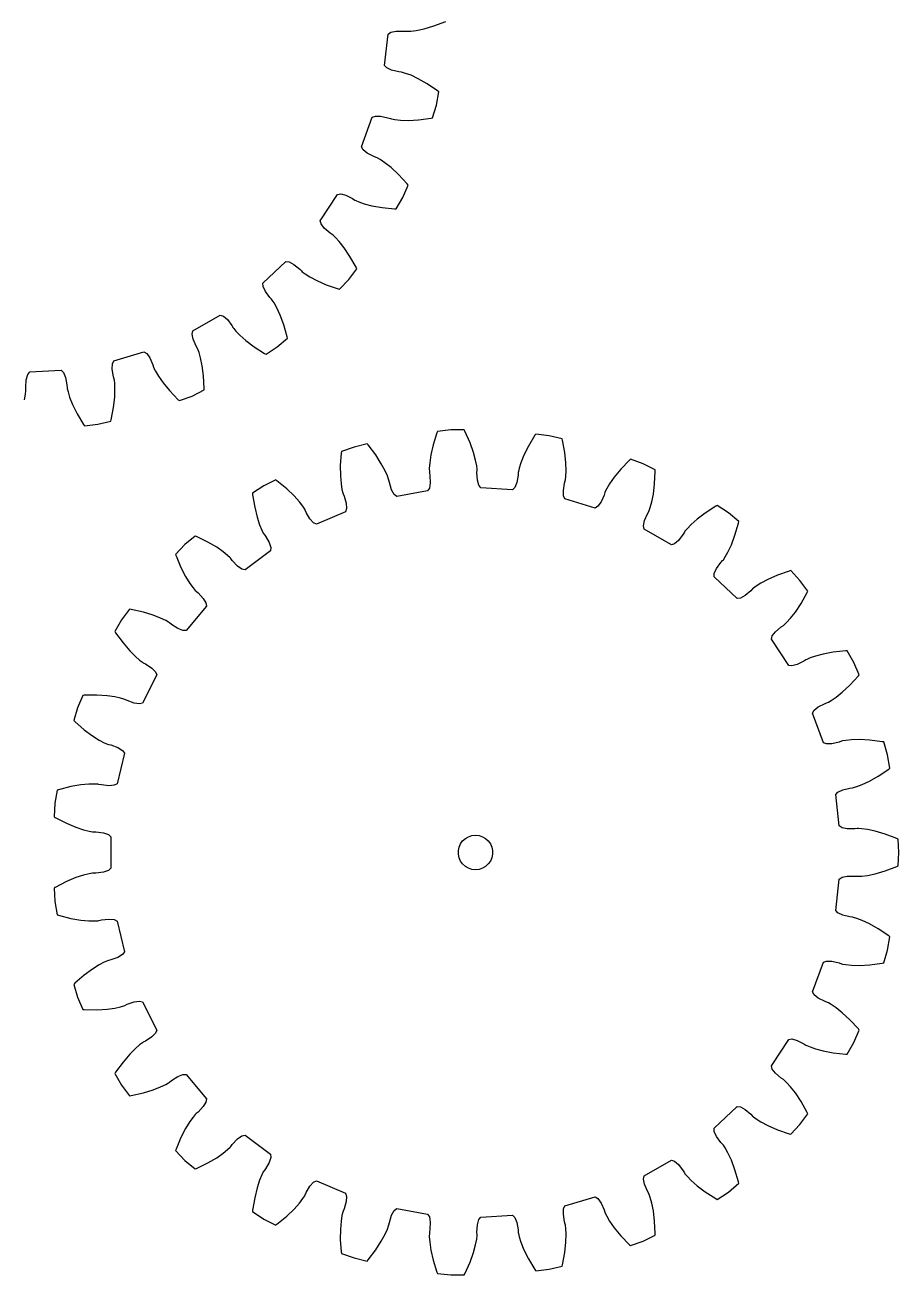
# Model space of a CAD drawing. Extents: x 0 to 152, y 0 to 221.
# Drawn here: x 76.1 to 152.3, y 0 to 109.1 of the extents above; entities that cross this region are included whole.
import ezdxf

# ---------------------------------------------------------------- set-up
doc = ezdxf.new("R2010")
doc.units = 0

msp = doc.modelspace()

# ---------------------------------------------------------------- linework, layer by layer
for p, q in [((111.79, 108.97), (112.82, 109.36)), ((107.48, 105.53), (107.8, 108.26)), ((107.8, 108.26), (108.04, 108.43)), ((108.04, 108.43), (108.49, 108.52)), ((108.49, 108.52), (109.15, 108.52)), ((109.15, 108.52), (109.37, 108.5)), ((109.37, 108.5), (109.46, 108.5)), ((109.46, 108.5), (109.76, 108.51)), ((109.76, 108.51), (110.25, 108.58)), ((110.25, 108.58), (110.93, 108.72)), ((110.93, 108.72), (111.79, 108.97)), ((107.68, 105.31), (107.48, 105.53)), ((108.09, 105.11), (107.68, 105.31)), ((108.73, 104.96), (108.09, 105.11)), ((108.95, 104.93), (108.73, 104.96)), ((109.04, 104.91), (108.95, 104.93)), ((109.32, 104.83), (109.04, 104.91)), ((109.79, 104.66), (109.32, 104.83)), ((110.42, 104.36), (109.79, 104.66)), ((111.2, 103.92), (110.42, 104.36)), ((112.11, 103.3), (111.2, 103.92)), ((112, 102.07), (112.21, 103.22)), ((112.21, 103.22), (112.11, 103.3)), ((111.67, 100.95), (112, 102.07)), ((105.47, 98.42), (106.41, 101.01)), ((106.41, 101.01), (106.68, 101.11)), ((106.68, 101.11), (107.14, 101.1)), ((107.14, 101.1), (107.78, 100.95)), ((107.78, 100.95), (107.99, 100.88)), ((107.99, 100.88), (108.08, 100.86)), ((108.08, 100.86), (108.37, 100.8)), ((108.37, 100.8), (108.86, 100.75)), ((108.86, 100.75), (109.56, 100.73)), ((109.56, 100.73), (110.45, 100.78)), ((110.45, 100.78), (111.54, 100.92)), ((111.54, 100.92), (111.67, 100.95)), ((105.61, 98.17), (105.47, 98.42)), ((105.97, 97.88), (105.61, 98.17)), ((106.55, 97.58), (105.97, 97.88)), ((106.76, 97.5), (106.55, 97.58)), ((106.85, 97.46), (106.76, 97.5)), ((107.1, 97.32), (106.85, 97.46)), ((107.51, 97.04), (107.1, 97.32)), ((108.06, 96.61), (107.51, 97.04)), ((108.71, 96), (108.06, 96.61)), ((109.46, 95.19), (108.71, 96)), ((109.07, 94.01), (109.54, 95.09)), ((109.54, 95.09), (109.46, 95.19)), ((101.87, 91.97), (103.38, 94.27)), ((103.38, 94.27), (103.67, 94.31)), ((103.67, 94.31), (104.12, 94.2)), ((104.12, 94.2), (104.7, 93.9)), ((104.7, 93.9), (104.89, 93.78)), ((108.49, 93), (109.07, 94.01)), ((104.89, 93.78), (104.97, 93.74)), ((104.97, 93.74), (105.24, 93.62)), ((105.24, 93.62), (105.71, 93.46)), ((105.71, 93.46), (106.38, 93.28)), ((106.38, 93.28), (107.27, 93.12)), ((107.27, 93.12), (108.36, 93)), ((108.36, 93), (108.49, 93)), ((101.95, 91.69), (101.87, 91.97)), ((102.23, 91.33), (101.95, 91.69)), ((102.73, 90.9), (102.23, 91.33)), ((102.92, 90.78), (102.73, 90.9)), ((102.99, 90.72), (102.92, 90.78)), ((103.21, 90.52), (102.99, 90.72)), ((103.54, 90.16), (103.21, 90.52)), ((103.97, 89.61), (103.54, 90.16)), ((104.47, 88.86), (103.97, 89.61)), ((96.88, 86.52), (98.89, 88.41)), ((98.89, 88.41), (99.17, 88.39)), ((99.17, 88.39), (99.58, 88.17)), ((105.01, 87.91), (104.47, 88.86)), ((99.58, 88.17), (100.09, 87.75)), ((100.09, 87.75), (100.24, 87.59)), ((100.24, 87.59), (100.31, 87.53)), ((100.31, 87.53), (100.55, 87.35)), ((100.55, 87.35), (100.96, 87.08)), ((104.36, 86.85), (105.06, 87.79)), ((105.06, 87.79), (105.01, 87.91)), ((96.89, 86.23), (96.88, 86.52)), ((97.09, 85.81), (96.89, 86.23)), ((100.96, 87.08), (101.58, 86.75)), ((101.58, 86.75), (102.4, 86.39)), ((102.4, 86.39), (103.43, 86.03)), ((103.56, 86), (104.36, 86.85)), ((97.48, 85.29), (97.09, 85.81)), ((97.63, 85.12), (97.48, 85.29)), ((97.68, 85.05), (97.63, 85.12)), ((103.43, 86.03), (103.56, 86)), ((97.85, 84.81), (97.68, 85.05)), ((98.09, 84.37), (97.85, 84.81)), ((98.38, 83.74), (98.09, 84.37)), ((90.77, 82.37), (93.16, 83.75)), ((93.16, 83.75), (93.43, 83.66)), ((93.43, 83.66), (93.78, 83.35)), ((93.78, 83.35), (94.17, 82.83)), ((98.7, 82.9), (98.38, 83.74)), ((99, 81.84), (98.7, 82.9)), ((90.72, 82.09), (90.77, 82.37)), ((90.81, 81.64), (90.72, 82.09)), ((94.17, 82.83), (94.29, 82.64)), ((94.29, 82.64), (94.34, 82.56)), ((94.34, 82.56), (94.53, 82.33)), ((94.53, 82.33), (94.87, 81.98)), ((94.87, 81.98), (95.39, 81.52)), ((99.02, 81.72), (99, 81.84)), ((91.07, 81.03), (90.81, 81.64)), ((91.17, 80.84), (91.07, 81.03)), ((91.21, 80.76), (91.17, 80.84)), ((91.32, 80.48), (91.21, 80.76)), ((95.39, 81.52), (96.11, 80.98)), ((96.11, 80.98), (97.03, 80.38)), ((97.15, 80.32), (98.12, 80.97)), ((98.12, 80.97), (99.02, 81.72)), ((83.75, 79.48), (83.87, 79.74)), ((83.87, 79.74), (86.51, 80.53)), ((86.51, 80.53), (86.75, 80.38)), ((86.75, 80.38), (87.02, 80)), ((87.02, 80), (87.28, 79.4)), ((91.45, 80), (91.32, 80.48)), ((91.59, 79.32), (91.45, 80)), ((97.03, 80.38), (97.15, 80.32)), ((76.25, 78.1), (76.37, 78.55)), ((76.37, 78.55), (76.55, 78.78)), ((76.55, 78.78), (79.3, 78.94)), ((79.3, 78.94), (79.5, 78.73)), ((79.5, 78.73), (79.68, 78.3)), ((83.73, 79.02), (83.75, 79.48)), ((83.85, 78.37), (83.73, 79.02)), ((87.28, 79.4), (87.35, 79.19)), ((87.35, 79.19), (87.38, 79.1)), ((87.38, 79.1), (87.51, 78.84)), ((87.51, 78.84), (87.77, 78.41)), ((91.7, 78.43), (91.59, 79.32)), ((76.21, 77.45), (76.25, 78.1)), ((76.22, 77.23), (76.21, 77.45)), ((79.68, 78.3), (79.79, 77.66)), ((79.79, 77.66), (79.81, 77.44)), ((79.81, 77.44), (79.82, 77.34)), ((83.91, 78.16), (83.85, 78.37)), ((83.93, 78.07), (83.91, 78.16)), ((83.96, 77.78), (83.93, 78.07)), ((83.98, 77.28), (83.96, 77.78)), ((87.77, 78.41), (88.17, 77.84)), ((88.17, 77.84), (88.74, 77.15)), ((91.75, 77.33), (91.7, 78.43)), ((76.09, 76.35), (76.18, 76.84)), ((76.18, 76.84), (76.22, 77.13)), ((76.22, 77.13), (76.22, 77.23)), ((79.82, 77.34), (79.89, 77.06)), ((79.89, 77.06), (80.03, 76.58)), ((80.03, 76.58), (80.29, 75.94)), ((83.86, 75.69), (83.96, 76.58)), ((83.96, 76.58), (83.98, 77.28)), ((88.74, 77.15), (89.5, 76.36)), ((89.5, 76.36), (89.6, 76.28)), ((89.6, 76.28), (90.7, 76.68)), ((90.7, 76.68), (91.75, 77.21)), ((91.75, 77.21), (91.75, 77.33)), ((80.29, 75.94), (80.69, 75.13)), ((83.66, 74.61), (83.86, 75.69)), ((80.69, 75.13), (81.25, 74.19)), ((81.25, 74.19), (81.32, 74.09)), ((81.32, 74.09), (82.49, 74.22)), ((82.49, 74.22), (83.63, 74.49)), ((83.63, 74.49), (83.66, 74.61)), ((112.05, 73.47), (111.72, 72.42)), ((112.1, 73.59), (112.05, 73.47)), ((113.26, 73.72), (112.1, 73.59)), ((114.43, 73.72), (113.26, 73.72)), ((114.49, 73.61), (114.43, 73.72)), ((114.94, 72.61), (114.49, 73.61)), ((120.58, 73.26), (120.02, 72.31)), ((120.66, 73.36), (120.58, 73.26)), ((121.82, 73.22), (120.66, 73.36)), ((122.96, 72.95), (121.82, 73.22)), ((104.82, 72.23), (103.72, 71.83)), ((105.96, 72.5), (104.82, 72.23)), ((106.04, 72.41), (105.96, 72.5)), ((106.71, 71.54), (106.04, 72.41)), ((111.72, 72.42), (111.52, 71.55)), ((115.24, 71.76), (114.94, 72.61)), ((120.02, 72.31), (119.63, 71.51)), ((122.99, 72.83), (122.96, 72.95)), ((123.2, 71.75), (122.99, 72.83)), ((103.7, 71.71), (103.62, 70.61)), ((103.72, 71.83), (103.7, 71.71)), ((107.2, 70.78), (106.71, 71.54)), ((111.52, 71.55), (111.42, 70.86)), ((115.42, 71.09), (115.24, 71.76)), ((115.52, 70.6), (115.42, 71.09)), ((119.63, 71.51), (119.37, 70.86)), ((123.3, 70.86), (123.2, 71.75)), ((128.84, 71.08), (128.07, 70.29)), ((128.93, 71.17), (128.84, 71.08)), ((130.03, 70.77), (128.93, 71.17)), ((103.62, 70.61), (103.63, 69.72)), ((107.53, 70.17), (107.2, 70.78)), ((107.73, 69.72), (107.53, 70.17)), ((111.42, 70.86), (111.38, 70.36)), ((111.38, 70.36), (111.39, 70.07)), ((111.39, 70.07), (111.39, 69.98)), ((111.39, 69.98), (111.43, 69.76)), ((115.55, 70.31), (115.52, 70.6)), ((115.54, 70), (115.55, 70.22)), ((115.58, 69.34), (115.54, 70)), ((115.55, 70.22), (115.55, 70.31)), ((119.14, 70.01), (119.12, 69.79)), ((119.15, 70.1), (119.14, 70.01)), ((119.22, 70.39), (119.15, 70.1)), ((119.37, 70.86), (119.22, 70.39)), ((123.32, 70.17), (123.3, 70.86)), ((123.3, 69.67), (123.32, 70.17)), ((128.07, 70.29), (127.5, 69.6)), ((131.08, 70.24), (130.03, 70.77)), ((131.03, 69.02), (131.08, 70.11)), ((131.08, 70.11), (131.08, 70.24)), ((96.95, 68.84), (95.97, 68.2)), ((97.99, 69.36), (96.95, 68.84)), ((98.1, 69.29), (97.99, 69.36)), ((98.95, 68.6), (98.1, 69.29)), ((103.63, 69.72), (103.69, 69.02)), ((103.69, 69.02), (103.77, 68.53)), ((107.83, 69.44), (107.73, 69.72)), ((107.86, 69.35), (107.83, 69.44)), ((107.9, 69.13), (107.86, 69.35)), ((108.08, 68.51), (107.9, 69.13)), ((111.47, 69.1), (111.4, 68.65)), ((111.43, 69.76), (111.47, 69.1)), ((115.7, 68.9), (115.58, 69.34)), ((115.88, 68.67), (115.7, 68.9)), ((118.83, 68.71), (118.63, 68.51)), ((119.01, 69.14), (118.83, 68.71)), ((119.12, 69.79), (119.01, 69.14)), ((123.07, 68.43), (123.18, 69.07)), ((123.18, 69.07), (123.24, 69.29)), ((123.24, 69.29), (123.26, 69.38)), ((123.26, 69.38), (123.3, 69.67)), ((127.1, 69.03), (126.85, 68.61)), ((127.5, 69.6), (127.1, 69.03)), ((130.92, 68.13), (131.03, 69.02)), ((95.97, 68.2), (95.98, 68.07)), ((95.98, 68.07), (96.16, 66.98)), ((99.6, 67.98), (98.95, 68.6)), ((100.06, 67.46), (99.6, 67.98)), ((103.77, 68.53), (103.84, 68.25)), ((103.84, 68.25), (103.87, 68.16)), ((103.87, 68.16), (103.95, 67.95)), ((103.95, 67.95), (104.14, 67.33)), ((108.31, 68.1), (108.08, 68.51)), ((108.54, 67.92), (108.31, 68.1)), ((111.24, 68.4), (108.54, 67.92)), ((111.4, 68.65), (111.24, 68.4)), ((118.63, 68.51), (115.88, 68.67)), ((123.08, 67.97), (123.07, 68.43)), ((123.21, 67.7), (123.08, 67.97)), ((125.84, 66.91), (123.21, 67.7)), ((126.62, 68.04), (126.36, 67.44)), ((126.68, 68.26), (126.62, 68.04)), ((126.72, 68.34), (126.68, 68.26)), ((126.85, 68.61), (126.72, 68.34)), ((130.79, 67.44), (130.92, 68.13)), ((96.16, 66.98), (96.37, 66.11)), ((100.36, 67.06), (100.06, 67.46)), ((100.52, 66.82), (100.36, 67.06)), ((100.57, 66.73), (100.52, 66.82)), ((100.66, 66.53), (100.57, 66.73)), ((100.98, 65.96), (100.66, 66.53)), ((104.08, 66.59), (101.56, 65.5)), ((104.17, 66.86), (104.08, 66.59)), ((104.14, 67.33), (104.17, 66.86)), ((126.09, 67.07), (125.84, 66.91)), ((126.36, 67.44), (126.09, 67.07)), ((130.4, 66.41), (130.51, 66.61)), ((130.51, 66.61), (130.55, 66.69)), ((130.55, 66.69), (130.65, 66.97)), ((130.65, 66.97), (130.79, 67.44)), ((136.37, 67.06), (135.44, 66.47)), ((136.48, 67.12), (136.37, 67.06)), ((137.46, 66.48), (136.48, 67.12)), ((96.37, 66.11), (96.59, 65.45)), ((96.59, 65.45), (96.78, 64.99)), ((101.3, 65.62), (100.98, 65.96)), ((101.56, 65.5), (101.3, 65.62)), ((130.05, 65.36), (130.14, 65.81)), ((130.14, 65.81), (130.4, 66.41)), ((134.21, 65.47), (133.86, 65.11)), ((134.73, 65.93), (134.21, 65.47)), ((135.44, 66.47), (134.73, 65.93)), ((138.36, 65.73), (137.46, 66.48)), ((138.03, 64.55), (138.33, 65.6)), ((138.33, 65.6), (138.36, 65.73)), ((90.97, 64.47), (90.07, 63.72)), ((91.09, 64.42), (90.97, 64.47)), ((92.07, 63.94), (91.09, 64.42)), ((96.78, 64.99), (96.91, 64.73)), ((96.91, 64.73), (96.96, 64.65)), ((96.96, 64.65), (97.09, 64.47)), ((97.09, 64.47), (97.42, 63.9)), ((130.11, 65.07), (130.05, 65.36)), ((132.49, 63.7), (130.11, 65.07)), ((133.51, 64.62), (133.11, 64.09)), ((133.62, 64.81), (133.51, 64.62)), ((133.67, 64.89), (133.62, 64.81)), ((133.86, 65.11), (133.67, 64.89)), ((137.72, 63.7), (138.03, 64.55)), ((90.07, 63.72), (89.27, 62.87)), ((92.85, 63.49), (92.07, 63.94)), ((93.42, 63.09), (92.85, 63.49)), ((97.42, 63.9), (97.56, 63.46)), ((97.56, 63.46), (97.53, 63.18)), ((132.77, 63.79), (132.49, 63.7)), ((133.11, 64.09), (132.77, 63.79)), ((137.42, 63.07), (137.72, 63.7)), ((89.27, 62.87), (89.31, 62.75)), ((89.31, 62.75), (89.73, 61.73)), ((93.8, 62.78), (93.42, 63.09)), ((94.01, 62.58), (93.8, 62.78)), ((94.08, 62.51), (94.01, 62.58)), ((94.21, 62.33), (94.08, 62.51)), ((94.66, 61.85), (94.21, 62.33)), ((97.53, 63.18), (95.33, 61.53)), ((136.81, 62.16), (136.96, 62.32)), ((136.96, 62.32), (137.02, 62.4)), ((137.02, 62.4), (137.18, 62.64)), ((137.18, 62.64), (137.42, 63.07)), ((89.73, 61.73), (90.14, 60.93)), ((95.04, 61.59), (94.66, 61.85)), ((95.33, 61.53), (95.04, 61.59)), ((136.22, 60.92), (136.23, 61.21)), ((136.23, 61.21), (136.42, 61.63)), ((136.42, 61.63), (136.81, 62.16)), ((142.77, 61.41), (141.73, 61.05)), ((142.89, 61.45), (142.77, 61.41)), ((143.69, 60.6), (142.89, 61.45)), ((90.14, 60.93), (90.5, 60.34)), ((90.5, 60.34), (90.79, 59.94)), ((138.22, 59.03), (136.22, 60.92)), ((139.88, 60.1), (139.64, 59.92)), ((140.3, 60.36), (139.88, 60.1)), ((140.91, 60.69), (140.3, 60.36)), ((141.73, 61.05), (140.91, 60.69)), ((144.39, 59.66), (143.69, 60.6)), ((90.79, 59.94), (90.98, 59.71)), ((90.98, 59.71), (91.05, 59.65)), ((91.05, 59.65), (91.22, 59.5)), ((91.22, 59.5), (91.67, 59.03)), ((91.67, 59.03), (91.9, 58.63)), ((138.51, 59.06), (138.22, 59.03)), ((138.92, 59.28), (138.51, 59.06)), ((139.42, 59.7), (138.92, 59.28)), ((139.57, 59.86), (139.42, 59.7)), ((139.64, 59.92), (139.57, 59.86)), ((143.8, 58.58), (144.34, 59.54)), ((144.34, 59.54), (144.39, 59.66)), ((85.26, 58.09), (84.56, 57.15)), ((85.38, 58.07), (85.26, 58.09)), ((86.46, 57.83), (85.38, 58.07)), ((87.31, 57.57), (86.46, 57.83)), ((91.95, 58.34), (90.18, 56.24)), ((91.9, 58.63), (91.95, 58.34)), ((142.87, 57.29), (143.3, 57.84)), ((143.3, 57.84), (143.8, 58.58)), ((84.56, 57.15), (83.97, 56.14)), ((87.96, 57.31), (87.31, 57.57)), ((88.41, 57.1), (87.96, 57.31)), ((88.66, 56.95), (88.41, 57.1)), ((88.74, 56.9), (88.66, 56.95)), ((88.91, 56.75), (88.74, 56.9)), ((89.46, 56.4), (88.91, 56.75)), ((142.25, 56.67), (142.32, 56.72)), ((142.32, 56.72), (142.54, 56.92)), ((142.54, 56.92), (142.87, 57.29)), ((83.97, 56.14), (84.04, 56.03)), ((84.04, 56.03), (84.68, 55.14)), ((89.89, 56.23), (89.46, 56.4)), ((90.18, 56.24), (89.89, 56.23)), ((141.21, 55.47), (141.28, 55.75)), ((141.28, 55.75), (141.56, 56.12)), ((141.56, 56.12), (142.07, 56.54)), ((142.07, 56.54), (142.25, 56.67)), ((84.68, 55.14), (85.27, 54.46)), ((142.72, 53.18), (141.21, 55.47)), ((85.27, 54.46), (85.76, 53.96)), ((85.76, 53.96), (86.13, 53.64)), ((86.13, 53.64), (86.37, 53.47)), ((86.37, 53.47), (86.45, 53.42)), ((144.04, 53.54), (143.45, 53.25)), ((144.22, 53.66), (144.04, 53.54)), ((144.31, 53.71), (144.22, 53.66)), ((144.58, 53.83), (144.31, 53.71)), ((145.04, 53.99), (144.58, 53.83)), ((145.72, 54.17), (145.04, 53.99)), ((146.6, 54.33), (145.72, 54.17)), ((147.69, 54.44), (146.6, 54.33)), ((147.82, 54.45), (147.69, 54.44)), ((148.41, 53.43), (147.82, 54.45)), ((87.63, 52.35), (86.39, 49.9)), ((86.45, 53.42), (86.65, 53.31)), ((86.65, 53.31), (87.19, 52.95)), ((87.19, 52.95), (87.52, 52.62)), ((87.52, 52.62), (87.63, 52.35)), ((143, 53.14), (142.72, 53.18)), ((143.45, 53.25), (143, 53.14)), ((148.87, 52.36), (148.41, 53.43)), ((148.79, 52.26), (148.87, 52.36)), ((147.39, 50.84), (148.05, 51.45)), ((148.05, 51.45), (148.79, 52.26)), ((81.18, 50.57), (80.71, 49.49)), ((81.3, 50.58), (81.18, 50.57)), ((82.4, 50.59), (81.3, 50.58)), ((83.3, 50.53), (82.4, 50.59)), ((83.98, 50.43), (83.3, 50.53)), ((84.47, 50.33), (83.98, 50.43)), ((84.75, 50.24), (84.47, 50.33)), ((84.84, 50.2), (84.75, 50.24)), ((85.04, 50.11), (84.84, 50.2)), ((146.43, 50.13), (146.85, 50.4)), ((146.85, 50.4), (147.39, 50.84)), ((80.71, 49.49), (80.38, 48.37)), ((85.65, 49.88), (85.04, 50.11)), ((86.11, 49.82), (85.65, 49.88)), ((86.39, 49.9), (86.11, 49.82)), ((144.8, 49.02), (144.94, 49.28)), ((144.94, 49.28), (145.3, 49.57)), ((145.3, 49.57), (145.89, 49.86)), ((145.89, 49.86), (146.09, 49.94)), ((146.09, 49.94), (146.18, 49.98)), ((146.18, 49.98), (146.43, 50.13)), ((80.38, 48.37), (80.47, 48.28)), ((80.47, 48.28), (81.3, 47.56)), ((145.74, 46.44), (144.8, 49.02)), ((81.3, 47.56), (82.02, 47.03)), ((82.02, 47.03), (82.61, 46.66)), ((82.61, 46.66), (83.05, 46.44)), ((83.05, 46.44), (83.32, 46.32)), ((83.32, 46.32), (83.41, 46.29)), ((83.41, 46.29), (83.63, 46.24)), ((83.63, 46.24), (84.24, 46.01)), ((84.24, 46.01), (84.63, 45.77)), ((146.01, 46.33), (145.74, 46.44)), ((146.48, 46.34), (146.01, 46.33)), ((147.11, 46.49), (146.48, 46.34)), ((147.32, 46.57), (147.11, 46.49)), ((147.41, 46.59), (147.32, 46.57)), ((147.7, 46.64), (147.41, 46.59)), ((148.2, 46.69), (147.7, 46.64)), ((148.89, 46.71), (148.2, 46.69)), ((149.79, 46.67), (148.89, 46.71)), ((150.88, 46.52), (149.79, 46.67)), ((151, 46.5), (150.88, 46.52)), ((151.34, 45.38), (151, 46.5)), ((84.8, 45.53), (84.17, 42.85)), ((84.63, 45.77), (84.8, 45.53)), ((151.54, 44.22), (151.34, 45.38)), ((150.53, 43.53), (151.44, 44.14)), ((151.44, 44.14), (151.54, 44.22)), ((80.12, 42.61), (79.06, 42.34)), ((81.01, 42.76), (80.12, 42.61)), ((81.7, 42.82), (81.01, 42.76)), ((82.2, 42.83), (81.7, 42.82)), ((82.49, 42.81), (82.2, 42.83)), ((82.58, 42.79), (82.49, 42.81)), ((82.8, 42.75), (82.58, 42.79)), ((83.45, 42.67), (82.8, 42.75)), ((83.91, 42.72), (83.45, 42.67)), ((84.17, 42.85), (83.91, 42.72)), ((148.28, 42.51), (148.37, 42.53)), ((148.37, 42.53), (148.66, 42.61)), ((148.66, 42.61), (149.12, 42.79)), ((149.12, 42.79), (149.75, 43.09)), ((149.75, 43.09), (150.53, 43.53)), ((78.94, 42.3), (78.73, 41.15)), ((79.06, 42.34), (78.94, 42.3)), ((146.82, 41.92), (147.01, 42.13)), ((147.13, 39.18), (146.82, 41.92)), ((147.01, 42.13), (147.43, 42.33)), ((147.43, 42.33), (148.06, 42.48)), ((148.06, 42.48), (148.28, 42.51)), ((78.73, 41.15), (78.67, 39.98)), ((78.67, 39.98), (78.77, 39.91)), ((78.77, 39.91), (79.75, 39.41)), ((79.75, 39.41), (80.58, 39.06)), ((80.58, 39.06), (81.24, 38.84)), ((81.24, 38.84), (81.72, 38.72)), ((81.72, 38.72), (82.01, 38.67)), ((82.01, 38.67), (82.1, 38.66)), ((82.1, 38.66), (82.32, 38.66)), ((82.32, 38.66), (82.97, 38.58)), ((82.97, 38.58), (83.41, 38.43)), ((83.41, 38.43), (83.63, 38.24)), ((83.63, 38.24), (83.63, 35.49)), ((114.53, 38.08), (114.8, 38.23)), ((114.8, 38.23), (115.1, 38.33)), ((115.1, 38.33), (115.41, 38.36)), ((115.41, 38.36), (115.72, 38.33)), ((115.72, 38.33), (116.02, 38.23)), ((116.02, 38.23), (116.29, 38.08)), ((147.37, 39.02), (147.13, 39.18)), ((147.82, 38.92), (147.37, 39.02)), ((148.48, 38.92), (147.82, 38.92)), ((148.7, 38.94), (148.48, 38.92)), ((148.79, 38.95), (148.7, 38.94)), ((149.09, 38.93), (148.79, 38.95)), ((149.58, 38.87), (149.09, 38.93)), ((150.26, 38.72), (149.58, 38.87)), ((151.12, 38.47), (150.26, 38.72)), ((152.15, 38.08), (151.12, 38.47)), ((113.92, 37.02), (113.98, 37.33)), ((113.98, 37.33), (114.11, 37.61)), ((114.11, 37.61), (114.29, 37.87)), ((114.29, 37.87), (114.53, 38.08)), ((116.29, 38.08), (116.52, 37.87)), ((116.52, 37.87), (116.71, 37.61)), ((116.71, 37.61), (116.84, 37.33)), ((116.84, 37.33), (116.9, 37.02)), ((152.26, 38.03), (152.15, 38.08)), ((152.33, 36.86), (152.26, 38.03)), ((113.92, 36.7), (113.92, 37.02)), ((113.98, 36.4), (113.92, 36.7)), ((114.11, 36.11), (113.98, 36.4)), ((114.29, 35.86), (114.11, 36.11)), ((116.71, 36.11), (116.52, 35.86)), ((116.84, 36.4), (116.71, 36.11)), ((116.9, 36.7), (116.84, 36.4)), ((116.9, 37.02), (116.9, 36.7)), ((152.26, 35.69), (152.33, 36.86)), ((81.72, 35.01), (81.24, 34.89)), ((82.01, 35.06), (81.72, 35.01)), ((82.1, 35.06), (82.01, 35.06)), ((82.32, 35.07), (82.1, 35.06)), ((82.97, 35.14), (82.32, 35.07)), ((83.41, 35.29), (82.97, 35.14)), ((83.63, 35.49), (83.41, 35.29)), ((114.53, 35.65), (114.29, 35.86)), ((114.8, 35.49), (114.53, 35.65)), ((115.1, 35.39), (114.8, 35.49)), ((115.41, 35.36), (115.1, 35.39)), ((115.72, 35.39), (115.41, 35.36)), ((116.02, 35.49), (115.72, 35.39)), ((116.29, 35.65), (116.02, 35.49)), ((116.52, 35.86), (116.29, 35.65)), ((149.58, 34.86), (150.26, 35)), ((150.26, 35), (151.12, 35.25)), ((151.12, 35.25), (152.15, 35.64)), ((152.15, 35.64), (152.26, 35.69)), ((78.77, 33.81), (78.67, 33.74)), ((79.75, 34.32), (78.77, 33.81)), ((80.58, 34.67), (79.75, 34.32)), ((81.24, 34.89), (80.58, 34.67)), ((146.82, 31.81), (147.13, 34.54)), ((147.13, 34.54), (147.37, 34.7)), ((147.37, 34.7), (147.82, 34.8)), ((147.82, 34.8), (148.48, 34.8)), ((148.48, 34.8), (148.7, 34.78)), ((148.7, 34.78), (148.79, 34.78)), ((148.79, 34.78), (149.09, 34.79)), ((149.09, 34.79), (149.58, 34.86)), ((78.67, 33.74), (78.73, 32.57)), ((78.73, 32.57), (78.94, 31.42)), ((147.01, 31.59), (146.82, 31.81)), ((78.94, 31.42), (79.06, 31.38)), ((79.06, 31.38), (80.12, 31.11)), ((80.12, 31.11), (81.01, 30.96)), ((81.01, 30.96), (81.7, 30.9)), ((81.7, 30.9), (82.2, 30.9)), ((82.2, 30.9), (82.49, 30.91)), ((82.49, 30.91), (82.58, 30.93)), ((82.58, 30.93), (82.8, 30.98)), ((82.8, 30.98), (83.45, 31.05)), ((83.45, 31.05), (83.91, 31.01)), ((83.91, 31.01), (84.17, 30.87)), ((84.17, 30.87), (84.8, 28.19)), ((147.43, 31.39), (147.01, 31.59)), ((148.06, 31.24), (147.43, 31.39)), ((148.28, 31.21), (148.06, 31.24)), ((148.37, 31.19), (148.28, 31.21)), ((148.66, 31.11), (148.37, 31.19)), ((149.12, 30.93), (148.66, 31.11)), ((149.75, 30.64), (149.12, 30.93)), ((150.53, 30.19), (149.75, 30.64)), ((151.44, 29.58), (150.53, 30.19)), ((151.34, 28.35), (151.54, 29.5)), ((151.54, 29.5), (151.44, 29.58)), ((83.05, 27.29), (82.61, 27.06)), ((83.32, 27.4), (83.05, 27.29)), ((83.41, 27.43), (83.32, 27.4)), ((83.63, 27.49), (83.41, 27.43)), ((84.24, 27.71), (83.63, 27.49)), ((84.63, 27.96), (84.24, 27.71)), ((84.8, 28.19), (84.63, 27.96)), ((144.8, 24.7), (145.74, 27.28)), ((145.74, 27.28), (146.01, 27.39)), ((146.01, 27.39), (146.48, 27.38)), ((146.48, 27.38), (147.11, 27.23)), ((151, 27.22), (151.34, 28.35)), ((82.02, 26.69), (81.3, 26.16)), ((82.61, 27.06), (82.02, 26.69)), ((147.11, 27.23), (147.32, 27.16)), ((147.32, 27.16), (147.41, 27.13)), ((147.41, 27.13), (147.7, 27.08)), ((147.7, 27.08), (148.2, 27.03)), ((148.2, 27.03), (148.89, 27.01)), ((148.89, 27.01), (149.79, 27.06)), ((149.79, 27.06), (150.88, 27.2)), ((150.88, 27.2), (151, 27.22)), ((80.47, 25.45), (80.38, 25.35)), ((80.38, 25.35), (80.71, 24.23)), ((81.3, 26.16), (80.47, 25.45)), ((80.71, 24.23), (81.18, 23.16)), ((144.94, 24.44), (144.8, 24.7)), ((145.3, 24.15), (144.94, 24.44)), ((145.89, 23.86), (145.3, 24.15)), ((81.18, 23.16), (81.3, 23.15)), ((81.3, 23.15), (82.4, 23.13)), ((82.4, 23.13), (83.3, 23.19)), ((83.3, 23.19), (83.98, 23.29)), ((83.98, 23.29), (84.47, 23.4)), ((84.47, 23.4), (84.75, 23.48)), ((84.75, 23.48), (84.84, 23.52)), ((84.84, 23.52), (85.04, 23.62)), ((85.04, 23.62), (85.65, 23.84)), ((85.65, 23.84), (86.11, 23.9)), ((86.11, 23.9), (86.39, 23.83)), ((86.39, 23.83), (87.63, 21.37)), ((146.09, 23.78), (145.89, 23.86)), ((146.18, 23.74), (146.09, 23.78)), ((146.43, 23.6), (146.18, 23.74)), ((146.85, 23.32), (146.43, 23.6)), ((147.39, 22.88), (146.85, 23.32)), ((148.05, 22.27), (147.39, 22.88)), ((148.79, 21.47), (148.05, 22.27)), ((87.19, 20.77), (86.65, 20.41)), ((87.52, 21.1), (87.19, 20.77)), ((87.63, 21.37), (87.52, 21.1)), ((148.41, 20.29), (148.87, 21.37)), ((148.87, 21.37), (148.79, 21.47)), ((85.76, 19.76), (85.27, 19.27)), ((86.13, 20.08), (85.76, 19.76)), ((86.37, 20.26), (86.13, 20.08)), ((86.45, 20.31), (86.37, 20.26)), ((86.65, 20.41), (86.45, 20.31)), ((141.21, 18.25), (142.72, 20.55)), ((142.72, 20.55), (143, 20.59)), ((143, 20.59), (143.45, 20.47)), ((143.45, 20.47), (144.04, 20.18)), ((144.04, 20.18), (144.22, 20.06)), ((144.22, 20.06), (144.31, 20.02)), ((144.31, 20.02), (144.58, 19.9)), ((144.58, 19.9), (145.04, 19.73)), ((145.04, 19.73), (145.72, 19.55)), ((147.82, 19.28), (148.41, 20.29)), ((84.68, 18.58), (84.04, 17.69)), ((85.27, 19.27), (84.68, 18.58)), ((145.72, 19.55), (146.6, 19.39)), ((146.6, 19.39), (147.69, 19.28)), ((147.69, 19.28), (147.82, 19.28)), ((84.04, 17.69), (83.97, 17.59)), ((83.97, 17.59), (84.56, 16.57)), ((89.46, 17.33), (89.89, 17.49)), ((89.89, 17.49), (90.18, 17.49)), ((90.18, 17.49), (91.95, 15.38)), ((141.28, 17.97), (141.21, 18.25)), ((141.56, 17.6), (141.28, 17.97)), ((142.07, 17.18), (141.56, 17.6)), ((84.56, 16.57), (85.26, 15.63)), ((87.31, 16.15), (87.96, 16.41)), ((87.96, 16.41), (88.41, 16.62)), ((88.41, 16.62), (88.66, 16.77)), ((88.66, 16.77), (88.74, 16.83)), ((88.74, 16.83), (88.91, 16.97)), ((88.91, 16.97), (89.46, 17.33)), ((142.25, 17.06), (142.07, 17.18)), ((142.32, 17), (142.25, 17.06)), ((142.54, 16.8), (142.32, 17)), ((142.87, 16.43), (142.54, 16.8)), ((143.3, 15.89), (142.87, 16.43)), ((85.26, 15.63), (85.38, 15.65)), ((85.38, 15.65), (86.46, 15.89)), ((86.46, 15.89), (87.31, 16.15)), ((91.95, 15.38), (91.9, 15.09)), ((143.8, 15.14), (143.3, 15.89)), ((91.22, 14.22), (91.05, 14.08)), ((91.67, 14.7), (91.22, 14.22)), ((91.9, 15.09), (91.67, 14.7)), ((136.22, 12.8), (138.22, 14.69)), ((138.22, 14.69), (138.51, 14.66)), ((138.51, 14.66), (138.92, 14.45)), ((138.92, 14.45), (139.42, 14.03)), ((144.34, 14.18), (143.8, 15.14)), ((144.39, 14.07), (144.34, 14.18)), ((90.5, 13.38), (90.14, 12.79)), ((90.79, 13.78), (90.5, 13.38)), ((90.98, 14.01), (90.79, 13.78)), ((91.05, 14.08), (90.98, 14.01)), ((139.42, 14.03), (139.57, 13.87)), ((139.57, 13.87), (139.64, 13.8)), ((139.64, 13.8), (139.88, 13.63)), ((139.88, 13.63), (140.3, 13.36)), ((140.3, 13.36), (140.91, 13.03)), ((142.89, 12.28), (143.69, 13.13)), ((143.69, 13.13), (144.39, 14.07)), ((90.14, 12.79), (89.73, 11.99)), ((94.66, 11.87), (95.04, 12.13)), ((95.04, 12.13), (95.33, 12.19)), ((95.33, 12.19), (97.53, 10.55)), ((136.23, 12.51), (136.22, 12.8)), ((136.42, 12.09), (136.23, 12.51)), ((136.81, 11.56), (136.42, 12.09)), ((140.91, 13.03), (141.73, 12.67)), ((141.73, 12.67), (142.77, 12.31)), ((142.77, 12.31), (142.89, 12.28)), ((89.31, 10.98), (89.27, 10.86)), ((89.73, 11.99), (89.31, 10.98)), ((93.42, 10.63), (93.8, 10.94)), ((93.8, 10.94), (94.01, 11.15)), ((94.01, 11.15), (94.08, 11.22)), ((94.08, 11.22), (94.21, 11.39)), ((94.21, 11.39), (94.66, 11.87)), ((136.96, 11.4), (136.81, 11.56)), ((137.02, 11.33), (136.96, 11.4)), ((137.18, 11.08), (137.02, 11.33)), ((137.42, 10.65), (137.18, 11.08)), ((89.27, 10.86), (90.07, 10)), ((90.07, 10), (90.97, 9.25)), ((92.07, 9.78), (92.85, 10.23)), ((92.85, 10.23), (93.42, 10.63)), ((97.42, 9.82), (97.09, 9.25)), ((97.56, 10.26), (97.42, 9.82)), ((97.53, 10.55), (97.56, 10.26)), ((130.11, 8.65), (132.49, 10.03)), ((132.49, 10.03), (132.77, 9.93)), ((132.77, 9.93), (133.11, 9.63)), ((137.72, 10.02), (137.42, 10.65)), ((138.03, 9.18), (137.72, 10.02)), ((90.97, 9.25), (91.09, 9.3)), ((91.09, 9.3), (92.07, 9.78)), ((96.78, 8.73), (96.59, 8.27)), ((96.91, 8.99), (96.78, 8.73)), ((96.96, 9.07), (96.91, 8.99)), ((97.09, 9.25), (96.96, 9.07)), ((133.11, 9.63), (133.51, 9.1)), ((133.51, 9.1), (133.62, 8.91)), ((133.62, 8.91), (133.67, 8.84)), ((133.67, 8.84), (133.86, 8.61)), ((138.33, 8.12), (138.03, 9.18)), ((96.59, 8.27), (96.37, 7.61)), ((100.66, 7.19), (100.98, 7.76)), ((100.98, 7.76), (101.3, 8.1)), ((101.3, 8.1), (101.56, 8.22)), ((101.56, 8.22), (104.08, 7.13)), ((130.05, 8.37), (130.11, 8.65)), ((130.14, 7.91), (130.05, 8.37)), ((130.4, 7.31), (130.14, 7.91)), ((133.86, 8.61), (134.21, 8.25)), ((134.21, 8.25), (134.73, 7.79)), ((134.73, 7.79), (135.44, 7.25)), ((137.46, 7.24), (138.36, 8)), ((138.36, 8), (138.33, 8.12)), ((96.16, 6.74), (95.98, 5.65)), ((96.37, 7.61), (96.16, 6.74)), ((100.06, 6.27), (100.36, 6.66)), ((100.36, 6.66), (100.52, 6.91)), ((100.52, 6.91), (100.57, 6.99)), ((100.57, 6.99), (100.66, 7.19)), ((104.08, 7.13), (104.17, 6.86)), ((104.17, 6.86), (104.14, 6.4)), ((123.21, 6.02), (125.84, 6.81)), ((125.84, 6.81), (126.09, 6.66)), ((126.09, 6.66), (126.36, 6.28)), ((130.51, 7.12), (130.4, 7.31)), ((130.55, 7.03), (130.51, 7.12)), ((130.65, 6.76), (130.55, 7.03)), ((130.79, 6.28), (130.65, 6.76)), ((135.44, 7.25), (136.37, 6.66)), ((136.37, 6.66), (136.48, 6.6)), ((136.48, 6.6), (137.46, 7.24)), ((95.98, 5.65), (95.97, 5.53)), ((95.97, 5.53), (96.95, 4.88)), ((98.95, 5.13), (99.6, 5.75)), ((99.6, 5.75), (100.06, 6.27)), ((103.84, 5.48), (103.77, 5.19)), ((103.87, 5.57), (103.84, 5.48)), ((103.95, 5.77), (103.87, 5.57)), ((104.14, 6.4), (103.95, 5.77)), ((108.08, 5.22), (108.31, 5.62)), ((108.31, 5.62), (108.54, 5.8)), ((108.54, 5.8), (111.24, 5.32)), ((123.07, 5.3), (123.08, 5.76)), ((123.08, 5.76), (123.21, 6.02)), ((126.36, 6.28), (126.62, 5.68)), ((126.62, 5.68), (126.68, 5.47)), ((126.68, 5.47), (126.72, 5.38)), ((130.92, 5.6), (130.79, 6.28)), ((131.03, 4.71), (130.92, 5.6)), ((96.95, 4.88), (97.99, 4.36)), ((97.99, 4.36), (98.1, 4.43)), ((98.1, 4.43), (98.95, 5.13)), ((103.69, 4.7), (103.63, 4.01)), ((103.77, 5.19), (103.69, 4.7)), ((107.83, 4.28), (107.86, 4.37)), ((107.86, 4.37), (107.9, 4.59)), ((107.9, 4.59), (108.08, 5.22)), ((111.24, 5.32), (111.4, 5.08)), ((111.4, 5.08), (111.47, 4.62)), ((111.47, 4.62), (111.43, 3.97)), ((115.54, 3.73), (115.58, 4.38)), ((115.58, 4.38), (115.7, 4.83)), ((115.7, 4.83), (115.88, 5.05)), ((115.88, 5.05), (118.63, 5.21)), ((118.63, 5.21), (118.83, 5.01)), ((118.83, 5.01), (119.01, 4.58)), ((119.01, 4.58), (119.12, 3.94)), ((123.18, 4.65), (123.07, 5.3)), ((123.24, 4.44), (123.18, 4.65)), ((123.26, 4.35), (123.24, 4.44)), ((126.72, 5.38), (126.85, 5.12)), ((126.85, 5.12), (127.1, 4.69)), ((127.1, 4.69), (127.5, 4.12)), ((131.08, 3.61), (131.03, 4.71)), ((103.63, 4.01), (103.62, 3.11)), ((107.2, 2.94), (107.53, 3.55)), ((107.53, 3.55), (107.73, 4)), ((107.73, 4), (107.83, 4.28)), ((111.39, 3.65), (111.38, 3.36)), ((111.38, 3.36), (111.42, 2.86)), ((111.43, 3.97), (111.39, 3.75)), ((111.39, 3.75), (111.39, 3.65)), ((115.52, 3.12), (115.55, 3.41)), ((115.55, 3.51), (115.54, 3.73)), ((115.55, 3.41), (115.55, 3.51)), ((119.12, 3.94), (119.14, 3.71)), ((119.14, 3.71), (119.15, 3.62)), ((119.15, 3.62), (119.22, 3.33)), ((119.22, 3.33), (119.37, 2.86)), ((123.3, 4.05), (123.26, 4.35)), ((123.32, 3.56), (123.3, 4.05)), ((123.3, 2.86), (123.32, 3.56)), ((127.5, 4.12), (128.07, 3.43)), ((128.07, 3.43), (128.84, 2.64)), ((130.03, 2.96), (131.08, 3.48)), ((131.08, 3.48), (131.08, 3.61)), ((103.62, 3.11), (103.7, 2.02)), ((106.04, 1.31), (106.71, 2.19)), ((106.71, 2.19), (107.2, 2.94)), ((111.42, 2.86), (111.52, 2.18)), ((115.24, 1.96), (115.42, 2.63)), ((115.42, 2.63), (115.52, 3.12)), ((119.37, 2.86), (119.63, 2.21)), ((119.63, 2.21), (120.02, 1.41)), ((123.2, 1.97), (123.3, 2.86)), ((128.84, 2.64), (128.93, 2.56)), ((128.93, 2.56), (130.03, 2.96)), ((103.7, 2.02), (103.72, 1.89)), ((103.72, 1.89), (104.82, 1.49)), ((104.82, 1.49), (105.96, 1.22)), ((105.96, 1.22), (106.04, 1.31)), ((111.52, 2.18), (111.72, 1.3)), ((111.72, 1.3), (112.05, 0.25)), ((114.49, 0.11), (114.94, 1.11)), ((114.94, 1.11), (115.24, 1.96)), ((120.02, 1.41), (120.58, 0.47)), ((122.99, 0.89), (123.2, 1.97)), ((112.05, 0.25), (112.1, 0.14)), ((112.1, 0.14), (113.26, 0)), ((113.26, 0), (114.43, 0)), ((114.43, 0), (114.49, 0.11)), ((120.58, 0.47), (120.66, 0.36)), ((120.66, 0.36), (121.82, 0.5)), ((121.82, 0.5), (122.96, 0.77)), ((122.96, 0.77), (122.99, 0.89))]:
    msp.add_line(p, q)

doc.saveas('drawing.dxf')
